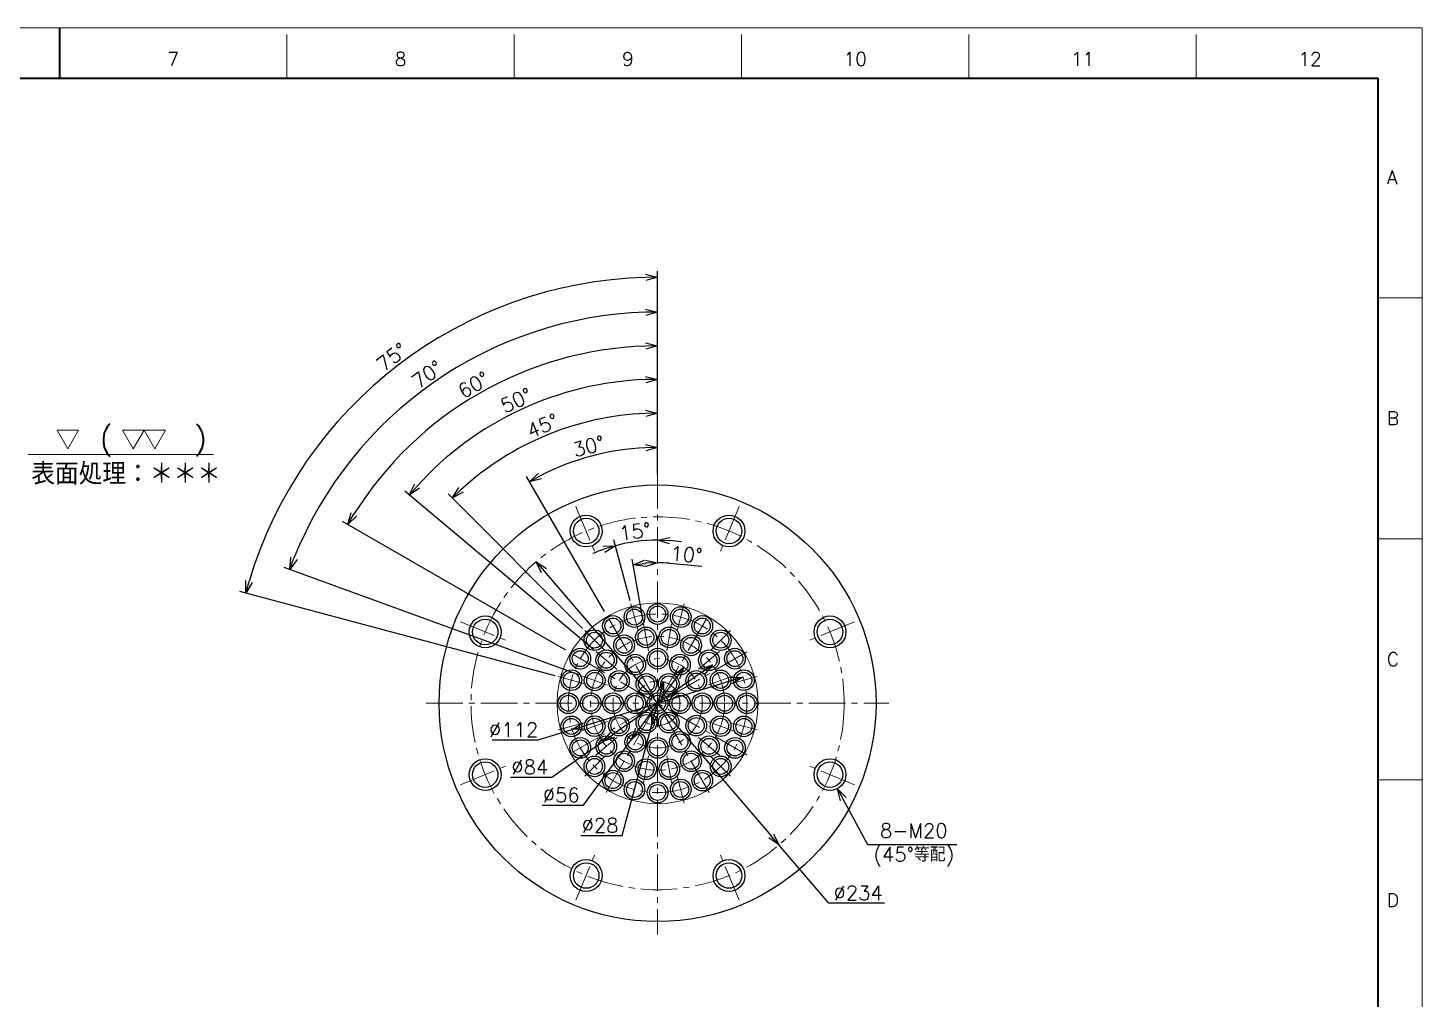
# Model space of a CAD drawing. Header units: millimetres. Extents: x 0 to 1764, y -26 to 1242.
# Drawn here: x 890 to 1764, y 632 to 1242 of the extents above; entities that cross this region are included whole.
import ezdxf
from ezdxf.enums import TextEntityAlignment as Align

# ---------------------------------------------------------------- set-up
doc = ezdxf.new("R2010")
doc.units = ezdxf.units.MM
doc.header["$LTSCALE"] = 1.2
doc.header["$PDMODE"] = 99
doc.header["$PDSIZE"] = 1
doc.linetypes.add('CENTER2', pattern=[28.575, 19.05, -3.175, 3.175, -3.175])
for name, color, linetype, lineweight in [('05_CENTER', 4, 'CENTER2', 13), ('07_TEXT', 3, 'Continuous', 13), ('08_DIM', 3, 'Continuous', 13), ('90_FRAME', 5, 'Continuous', 35)]:
    doc.layers.add(name, color=color, linetype=linetype, lineweight=lineweight)
doc.layers.add('10_DRAFT', color=8, linetype='Continuous', lineweight=0, plot=False)
doc.layers.add('91_BLANK', color=5, linetype='Continuous', lineweight=0, plot=False)
doc.styles.add('KSS_TXT', font='txt.shx', dxfattribs={"bigfont": 'extfont2.shx'})
doc.dimstyles.new('KSS_DIM', dxfattribs={"dimscale": 3, "dimtxt": 3, "dimasz": 2.5, "dimexe": 1.25, "dimexo": 0.625, "dimtad": 1, "dimdsep": 46, "dimtxsty": 'KSS_TXT', "dimblk": 'OPEN30', "dimcen": 0, "dimazin": 2, "dimtfac": 0.75, "dimtmove": 0, "dimatfit": 3, "dimldrblk": 'OPEN30', "dimfxl": 1.25, "dimtolj": 1, "dimarcsym": 0})
doc.dimstyles.new('KSS_DIM$3', dxfattribs={"dimscale": 3, "dimtxt": 3, "dimasz": 2.5, "dimexe": 1.25, "dimexo": 0.625, "dimtad": 1, "dimtih": 1, "dimtoh": 1, "dimdsep": 46, "dimtxsty": 'KSS_TXT', "dimblk": 'OPEN30', "dimcen": 0, "dimazin": 2, "dimtfac": 0.75, "dimtofl": 0, "dimtmove": 0, "dimatfit": 3, "dimldrblk": 'OPEN30', "dimfxl": 1.25, "dimtolj": 1, "dimarcsym": 0})

# ---------------------------------------------------------------- blocks, each defined once
blk = doc.blocks.new('p1ba01')
for p, q in [((0, 0), (-1.5, 2.6)), ((-1.5, 2.6), (1.5, 2.6)), ((1.5, 2.6), (0, 0))]:
    blk.add_line(p, q)
blk = doc.blocks.new('p1ba02')
for p, q in [((-1.5, 2.6), (1.5, 2.6)), ((0, 0), (-1.5, 2.6)), ((1.5, 2.6), (0, 0)), ((3, 0), (1.5, 2.6)), ((1.5, 2.6), (4.5, 2.6)), ((4.5, 2.6), (3, 0))]:
    blk.add_line(p, q)
blk = doc.blocks.new('_Open30')
at = {"color": 0, "linetype": 'ByBlock', "lineweight": -2}
for p, q in [((-1, 0.27), (0, 0)), ((0, 0), (-1, -0.27)), ((0, 0), (-1, 0))]:
    blk.add_line(p, q, dxfattribs=at)
blk = doc.blocks.new('*D151')
at = {"layer": '08_DIM', "color": 0, "lineweight": -2, "transparency": 16777216}
for p, q in [((1416.46, 728.93), (1401.04, 757.6)), ((1472.24, 728.93), (1416.46, 728.93))]:
    blk.add_line(p, q, dxfattribs=at)
at = {"layer": 'Defpoints', "color": 0, "transparency": 16777216}
for p in [(1388.02, 781.82), (1397.49, 764.21)]:
    blk.add_point(p, dxfattribs=at)
at = {"layer": '08_DIM', "color": 0, "lineweight": -2, "transparency": 16777216, "xscale": 7.5, "yscale": 7.5, "zscale": 7.5, "rotation": 118.2654772922308}
blk.add_blockref('_Open30', (1397.49, 764.21), dxfattribs=at)
at = {"layer": '08_DIM', "color": 0, "transparency": 16777216, "insert": (1445.29, 728.93), "char_height": 9, "attachment_point": 5, "style": 'KSS_TXT'}
blk.add_mtext('\\A1;8-M20\\P(45°等配)', dxfattribs=at)
blk = doc.blocks.new('*D187')
at = {"layer": '08_DIM', "color": 0, "lineweight": -2, "transparency": 16777216}
for p, q in [((1208.55, 906.65), (1355.89, 734.62)), ((1392.04, 692.43), (1360.77, 728.93)), ((1426.91, 692.43), (1392.04, 692.43))]:
    blk.add_line(p, q, dxfattribs=at)
at = {"layer": 'Defpoints', "color": 0, "transparency": 16777216}
for p in [(1208.55, 906.65), (1360.77, 728.93)]:
    blk.add_point(p, dxfattribs=at)
at = {"layer": '08_DIM', "color": 0, "lineweight": -2, "transparency": 16777216, "xscale": 7.5, "yscale": 7.5, "zscale": 7.5}
for p, rotation in [((1208.55, 906.65), 130.5806815480229), ((1360.77, 728.93), 310.5806815480228)]:
    blk.add_blockref('_Open30', p, dxfattribs=dict(at, rotation=rotation))
at = {"layer": '08_DIM', "color": 0, "transparency": 16777216, "insert": (1410.41, 698.8), "char_height": 9, "attachment_point": 5, "style": 'KSS_TXT'}
blk.add_mtext('\\A1;%%C234', dxfattribs=at)
blk = doc.blocks.new('*D188')
at = {"layer": '08_DIM', "color": 0, "lineweight": -2, "transparency": 16777216}
for p, q in [((1301.13, 840.43), (1272.6, 801.21)), ((1238.17, 753.87), (1268.19, 795.14)), ((1212.23, 753.87), (1238.17, 753.87))]:
    blk.add_line(p, q, dxfattribs=at)
at = {"layer": 'Defpoints', "color": 0, "transparency": 16777216}
for p in [(1301.13, 840.43), (1268.19, 795.14)]:
    blk.add_point(p, dxfattribs=at)
at = {"layer": '08_DIM', "color": 0, "lineweight": -2, "transparency": 16777216, "xscale": 7.5, "yscale": 7.5, "zscale": 7.5}
for p, rotation in [((1301.13, 840.43), 53.97123742113651), ((1268.19, 795.14), 233.9712374211365)]:
    blk.add_blockref('_Open30', p, dxfattribs=dict(at, rotation=rotation))
at = {"layer": '08_DIM', "color": 0, "transparency": 16777216, "insert": (1224.26, 760.25), "char_height": 9, "attachment_point": 5, "style": 'KSS_TXT'}
blk.add_mtext('\\A1;%%C56', dxfattribs=at)
blk = doc.blocks.new('*D189')
at = {"layer": '08_DIM', "color": 0, "lineweight": -2, "transparency": 16777216}
for p, q in [((1275.54, 869.48), (1268.7, 908.31)), ((1292.15, 905.64), (1312.34, 903.92))]:
    blk.add_line(p, q, dxfattribs=at)
for start, end in [(94.87509, 95.12491), (85.12491, 90)]:
    blk.add_arc((1284.66, 817.79), 88.17, start, end, dxfattribs=at)
at = {"layer": 'Defpoints', "color": 0, "transparency": 16777216}
for p in [(1284.66, 959.5), (1274.42, 905.37), (1275.87, 867.63), (1278.86, 850.67), (1284.66, 676.08)]:
    blk.add_point(p, dxfattribs=at)
at = {"layer": '08_DIM', "color": 0, "lineweight": -2, "transparency": 16777216, "xscale": 7.5, "yscale": 7.5, "zscale": 7.5}
for p, rotation in [((1269.35, 904.62), 187.5624546705395), ((1284.66, 905.96), 2.437545329442668)]:
    blk.add_blockref('_Open30', p, dxfattribs=dict(at, rotation=rotation))
at = {"layer": '08_DIM', "color": 0, "transparency": 16777216, "insert": (1302.79, 911.13), "char_height": 9, "attachment_point": 5, "rotation": 355.12491, "style": 'KSS_TXT'}
blk.add_mtext('\\A1;10%%d', dxfattribs=at)
blk = doc.blocks.new('*D190')
at = {"layer": '08_DIM', "color": 0, "lineweight": -2, "transparency": 16777216}
blk.add_line((1267.45, 882.01), (1257.2, 920.27), dxfattribs=at)
for start, end in [(90, 105), (81.60062, 85.80031), (109.19969, 113.39938)]:
    blk.add_arc((1284.66, 817.79), 102.34, start, end, dxfattribs=at)
at = {"layer": 'Defpoints', "color": 0, "transparency": 16777216}
for p in [(1284.66, 959.5), (1275.74, 919.74), (1267.94, 880.2), (1272.39, 863.56), (1284.66, 676.08)]:
    blk.add_point(p, dxfattribs=at)
at = {"layer": '08_DIM', "color": 0, "lineweight": -2, "transparency": 16777216, "xscale": 7.5, "yscale": 7.5, "zscale": 7.5}
for p, rotation in [((1258.17, 916.65), 17.09984501065921), ((1284.66, 920.13), 177.9001549893197)]:
    blk.add_blockref('_Open30', p, dxfattribs=dict(at, rotation=rotation))
at = {"layer": '08_DIM', "color": 0, "transparency": 16777216, "insert": (1270.47, 925.58), "char_height": 9, "attachment_point": 5, "rotation": 7.5, "style": 'KSS_TXT'}
blk.add_mtext('\\A1;15%%d', dxfattribs=at)
blk = doc.blocks.new('*D191')
at = {"layer": '08_DIM', "color": 0, "lineweight": -2, "transparency": 16777216}
for p, q in [((1284.66, 961.37), (1284.66, 982.11)), ((1251.41, 875.37), (1202.5, 960.1))]:
    blk.add_line(p, q, dxfattribs=at)
blk.add_arc((1284.66, 817.79), 160.57, 92.67637, 117.32363, dxfattribs=at)
at = {"layer": 'Defpoints', "color": 0, "transparency": 16777216}
for p in [(1256.78, 975.92), (1284.66, 959.5), (1252.35, 873.75), (1316.97, 761.83), (1284.66, 676.08)]:
    blk.add_point(p, dxfattribs=at)
at = {"layer": '08_DIM', "color": 0, "lineweight": -2, "transparency": 16777216, "xscale": 7.5, "yscale": 7.5, "zscale": 7.5}
for p, rotation in [((1284.66, 978.36), 1.338183393460185), ((1204.37, 956.85), 208.6618166065428)]:
    blk.add_blockref('_Open30', p, dxfattribs=dict(at, rotation=rotation))
at = {"layer": '08_DIM', "color": 0, "transparency": 16777216, "insert": (1241.45, 979.05), "char_height": 9, "attachment_point": 5, "rotation": 15, "style": 'KSS_TXT'}
blk.add_mtext('\\A1;30%%d', dxfattribs=at)
blk = doc.blocks.new('*D192')
at = {"layer": '08_DIM', "color": 0, "lineweight": -2, "transparency": 16777216}
for p, q in [((1284.66, 961.37), (1284.66, 1003.6)), ((1237.64, 864.8), (1153.27, 949.18))]:
    blk.add_line(p, q, dxfattribs=at)
blk.add_arc((1284.66, 817.79), 182.06, 92.36042, 132.63958, dxfattribs=at)
at = {"layer": 'Defpoints', "color": 0, "transparency": 16777216}
for p in [(1237.54, 993.65), (1284.66, 959.5), (1238.97, 863.48), (1251.15, 851.3), (1284.66, 676.08)]:
    blk.add_point(p, dxfattribs=at)
at = {"layer": '08_DIM', "color": 0, "lineweight": -2, "transparency": 16777216, "xscale": 7.5, "yscale": 7.5, "zscale": 7.5}
for p, rotation in [((1284.66, 999.85), 1.180210439517076), ((1155.92, 946.53), 223.8197895604764)]:
    blk.add_blockref('_Open30', p, dxfattribs=dict(at, rotation=rotation))
at = {"layer": '08_DIM', "color": 0, "transparency": 16777216, "insert": (1212.54, 991.89), "char_height": 9, "attachment_point": 5, "rotation": 22.5, "style": 'KSS_TXT'}
blk.add_mtext('\\A1;45%%d', dxfattribs=at)
blk = doc.blocks.new('*D193')
at = {"layer": '08_DIM', "color": 0, "lineweight": -2, "transparency": 16777216}
for p, q in [((1284.66, 961.37), (1284.66, 1024.81)), ((1244.45, 851.53), (1126.07, 950.86))]:
    blk.add_line(p, q, dxfattribs=at)
blk.add_arc((1284.66, 817.79), 203.27, 92.11412, 137.88588, dxfattribs=at)
at = {"layer": 'Defpoints', "color": 0, "transparency": 16777216}
for p in [(1226.36, 1012.52), (1284.66, 959.5), (1245.89, 850.32), (1259.08, 839.25), (1284.66, 676.08)]:
    blk.add_point(p, dxfattribs=at)
at = {"layer": '08_DIM', "color": 0, "lineweight": -2, "transparency": 16777216, "xscale": 7.5, "yscale": 7.5, "zscale": 7.5}
for p, rotation in [((1284.66, 1021.06), 1.057059994352274), ((1128.94, 948.45), 228.9429400056457)]:
    blk.add_blockref('_Open30', p, dxfattribs=dict(at, rotation=rotation))
at = {"layer": '08_DIM', "color": 0, "transparency": 16777216, "insert": (1196.06, 1007.8), "char_height": 9, "attachment_point": 5, "rotation": 25, "style": 'KSS_TXT'}
blk.add_mtext('\\A1;50%%d', dxfattribs=at)
blk = doc.blocks.new('*D194')
at = {"layer": '08_DIM', "color": 0, "lineweight": -2, "transparency": 16777216}
for p, q in [((1284.66, 961.37), (1284.66, 1045.85)), ((1227.08, 851.03), (1087.15, 931.82))]:
    blk.add_line(p, q, dxfattribs=at)
blk.add_arc((1284.66, 817.79), 224.31, 91.91582, 148.08418, dxfattribs=at)
at = {"layer": 'Defpoints', "color": 0, "transparency": 16777216}
for p in [(1207.94, 1028.57), (1284.66, 959.5), (1228.7, 850.1), (1340.62, 785.48), (1284.66, 676.08)]:
    blk.add_point(p, dxfattribs=at)
at = {"layer": '08_DIM', "color": 0, "lineweight": -2, "transparency": 16777216, "xscale": 7.5, "yscale": 7.5, "zscale": 7.5}
for p, rotation in [((1284.66, 1042.1), 0.9579081540693356), ((1090.4, 929.94), 239.0420918459328)]:
    blk.add_blockref('_Open30', p, dxfattribs=dict(at, rotation=rotation))
at = {"layer": '08_DIM', "color": 0, "transparency": 16777216, "insert": (1169.32, 1017.57), "char_height": 9, "attachment_point": 5, "rotation": 30, "style": 'KSS_TXT'}
blk.add_mtext('\\A1;60%%d', dxfattribs=at)
blk = doc.blocks.new('*D195')
at = {"layer": '08_DIM', "color": 0, "lineweight": -2, "transparency": 16777216}
for p, q in [((1284.66, 961.37), (1284.66, 1067.04)), ((1235.33, 835.74), (1050.44, 903.04))]:
    blk.add_line(p, q, dxfattribs=at)
blk.add_arc((1284.66, 817.79), 245.5, 91.75047, 158.24953, dxfattribs=at)
at = {"layer": 'Defpoints', "color": 0, "transparency": 16777216}
for p in [(1187.42, 1043.21), (1284.66, 959.5), (1237.1, 835.1), (1253.29, 829.21), (1284.66, 676.08)]:
    blk.add_point(p, dxfattribs=at)
at = {"layer": '08_DIM', "color": 0, "lineweight": -2, "transparency": 16777216, "xscale": 7.5, "yscale": 7.5, "zscale": 7.5}
for p, rotation in [((1284.66, 1063.29), 0.875232726031226), ((1053.97, 901.75), 249.1247672739618)]:
    blk.add_blockref('_Open30', p, dxfattribs=dict(at, rotation=rotation))
at = {"layer": '08_DIM', "color": 0, "transparency": 16777216, "insert": (1140.19, 1024.11), "char_height": 9, "attachment_point": 5, "rotation": 35, "style": 'KSS_TXT'}
blk.add_mtext('\\A1;70%%d', dxfattribs=at)
blk = doc.blocks.new('*D196')
at = {"layer": '08_DIM', "color": 0, "lineweight": -2, "transparency": 16777216}
for p, q in [((1284.66, 961.37), (1284.66, 1088.92)), ((1220.44, 835), (1022.77, 887.96))]:
    blk.add_line(p, q, dxfattribs=at)
blk.add_arc((1284.66, 817.79), 267.38, 91.60719, 163.39281, dxfattribs=at)
at = {"layer": 'Defpoints', "color": 0, "transparency": 16777216}
for p in [(1171.66, 1060.12), (1284.66, 959.5), (1222.25, 834.51), (1238.89, 830.05), (1284.66, 676.08)]:
    blk.add_point(p, dxfattribs=at)
at = {"layer": '08_DIM', "color": 0, "lineweight": -2, "transparency": 16777216, "xscale": 7.5, "yscale": 7.5, "zscale": 7.5}
for p, rotation in [((1284.66, 1085.17), 0.8035955279930754), ((1026.39, 886.99), 254.1964044429487)]:
    blk.add_blockref('_Open30', p, dxfattribs=dict(at, rotation=rotation))
at = {"layer": '08_DIM', "color": 0, "transparency": 16777216, "insert": (1118, 1034.98), "char_height": 9, "attachment_point": 5, "rotation": 37.5, "style": 'KSS_TXT'}
blk.add_mtext('\\A1;75%%d', dxfattribs=at)
blk = doc.blocks.new('*D197')
at = {"layer": '08_DIM', "color": 0, "lineweight": -2, "transparency": 16777216}
for p, q in [((1338.18, 834.26), (1238.3, 803.53)), ((1209.81, 794.76), (1231.14, 801.32)), ((1180.94, 794.76), (1209.81, 794.76))]:
    blk.add_line(p, q, dxfattribs=at)
at = {"layer": 'Defpoints', "color": 0, "transparency": 16777216}
for p in [(1338.18, 834.26), (1231.14, 801.32)]:
    blk.add_point(p, dxfattribs=at)
at = {"layer": '08_DIM', "color": 0, "lineweight": -2, "transparency": 16777216, "xscale": 7.5, "yscale": 7.5, "zscale": 7.5}
for p, rotation in [((1338.18, 834.26), 17.1010596782752), ((1231.14, 801.32), 197.1010596782752)]:
    blk.add_blockref('_Open30', p, dxfattribs=dict(at, rotation=rotation))
at = {"layer": '08_DIM', "color": 0, "transparency": 16777216, "insert": (1194.44, 801.14), "char_height": 9, "attachment_point": 5, "style": 'KSS_TXT'}
blk.add_mtext('\\A1;%%C112', dxfattribs=at)
blk = doc.blocks.new('*D198')
at = {"layer": '08_DIM', "color": 0, "lineweight": -2, "transparency": 16777216}
for p, q in [((1319.08, 841.86), (1256.39, 798.02)), ((1218.35, 771.42), (1250.24, 793.72)), ((1192.47, 771.42), (1218.35, 771.42))]:
    blk.add_line(p, q, dxfattribs=at)
at = {"layer": 'Defpoints', "color": 0, "transparency": 16777216}
for p in [(1319.08, 841.86), (1250.24, 793.72)]:
    blk.add_point(p, dxfattribs=at)
at = {"layer": '08_DIM', "color": 0, "lineweight": -2, "transparency": 16777216, "xscale": 7.5, "yscale": 7.5, "zscale": 7.5}
for p, rotation in [((1319.08, 841.86), 34.96143218532303), ((1250.24, 793.72), 214.961432185323)]:
    blk.add_blockref('_Open30', p, dxfattribs=dict(at, rotation=rotation))
at = {"layer": '08_DIM', "color": 0, "transparency": 16777216, "insert": (1204.47, 777.8), "char_height": 9, "attachment_point": 5, "style": 'KSS_TXT'}
blk.add_mtext('\\A1;%%C84', dxfattribs=at)
blk = doc.blocks.new('*D199')
at = {"layer": '08_DIM', "color": 0, "lineweight": -2, "transparency": 16777216}
for p, q in [((1288.29, 831.31), (1282.98, 811.51)), ((1262.43, 734.92), (1281.03, 804.27)), ((1236.56, 734.92), (1262.43, 734.92))]:
    blk.add_line(p, q, dxfattribs=at)
at = {"layer": 'Defpoints', "color": 0, "transparency": 16777216}
for p in [(1288.29, 831.31), (1281.03, 804.27)]:
    blk.add_point(p, dxfattribs=at)
at = {"layer": '08_DIM', "color": 0, "lineweight": -2, "transparency": 16777216, "xscale": 7.5, "yscale": 7.5, "zscale": 7.5}
for p, rotation in [((1288.29, 831.31), 74.98627152922815), ((1281.03, 804.27), 254.9862715292281)]:
    blk.add_blockref('_Open30', p, dxfattribs=dict(at, rotation=rotation))
at = {"layer": '08_DIM', "color": 0, "transparency": 16777216, "insert": (1248.56, 741.29), "char_height": 9, "attachment_point": 5, "style": 'KSS_TXT'}
blk.add_mtext('\\A1;%%C28', dxfattribs=at)

msp = doc.modelspace()

# ---------------------------------------------------------------- linework, layer by layer
at = {"color": 0}
for centre, radius in [((1284.659, 817.789), 137), ((1239.885, 925.883), 10), ((1329.433, 925.883), 10), ((1239.885, 925.883), 8), ((1329.433, 925.883), 8), ((1270.165, 871.881), 6.5), ((1270.165, 871.881), 5), ((1284.659, 873.789), 6.5), ((1284.659, 873.789), 5), ((1299.153, 871.881), 6.5), ((1299.153, 871.881), 5), ((1176.565, 862.563), 10), ((1176.565, 862.563), 8), ((1256.659, 866.286), 6.5), ((1256.659, 866.286), 5), ((1277.366, 859.151), 6.5), ((1291.952, 859.151), 6.5), ((1312.659, 866.286), 6.5), ((1312.659, 866.286), 5), ((1392.753, 862.563), 10), ((1392.753, 862.563), 8), ((1245.061, 857.387), 6.5), ((1245.061, 857.387), 5), ((1263.659, 854.162), 6.5), ((1263.659, 854.162), 5), ((1277.366, 859.151), 5), ((1291.952, 859.151), 5), ((1305.659, 854.162), 6.5), ((1305.659, 854.162), 5), ((1324.257, 857.387), 6.5), ((1324.257, 857.387), 5), ((1236.162, 845.789), 6.5), ((1236.162, 845.789), 5), ((1252.485, 844.786), 6.5), ((1252.485, 844.786), 5), ((1270.659, 842.038), 6.5), ((1284.659, 845.789), 6.5), ((1284.659, 845.789), 5), ((1298.659, 842.038), 6.5), ((1316.833, 844.786), 6.5), ((1316.833, 844.786), 5), ((1333.157, 845.789), 6.5), ((1333.157, 845.789), 5), ((1270.659, 842.038), 5), ((1298.659, 842.038), 5), ((1230.567, 832.283), 6.5), ((1230.567, 832.283), 5), ((1245.192, 832.154), 6.5), ((1245.192, 832.154), 5), ((1260.41, 831.789), 6.5), ((1260.41, 831.789), 5), ((1277.659, 829.913), 6.5), ((1277.659, 829.913), 5), ((1291.659, 829.913), 6.5), ((1291.659, 829.913), 5), ((1308.908, 831.789), 6.5), ((1308.908, 831.789), 5), ((1324.126, 832.154), 6.5), ((1324.126, 832.154), 5), ((1338.751, 832.283), 6.5), ((1338.751, 832.283), 5), ((1228.659, 817.789), 6.5), ((1228.659, 817.789), 5), ((1242.659, 817.789), 6.5), ((1242.659, 817.789), 5), ((1256.659, 817.789), 6.5), ((1256.659, 817.789), 5), ((1270.659, 817.789), 6.5), ((1270.659, 817.789), 5), ((1284.659, 817.789), 6.5), ((1284.659, 817.789), 5), ((1298.659, 817.789), 6.5), ((1298.659, 817.789), 5), ((1312.659, 817.789), 6.5), ((1312.659, 817.789), 5), ((1326.659, 817.789), 6.5), ((1326.659, 817.789), 5), ((1340.659, 817.789), 6.5), ((1340.659, 817.789), 5), ((1230.567, 803.295), 6.5), ((1230.567, 803.295), 5), ((1245.192, 803.424), 6.5), ((1245.192, 803.424), 5), ((1260.41, 803.789), 6.5), ((1260.41, 803.789), 5), ((1277.659, 805.665), 6.5), ((1277.659, 805.665), 5), ((1291.659, 805.665), 6.5), ((1291.659, 805.665), 5), ((1308.908, 803.789), 6.5), ((1308.908, 803.789), 5), ((1324.126, 803.424), 6.5), ((1324.126, 803.424), 5), ((1338.751, 803.295), 6.5), ((1338.751, 803.295), 5), ((1236.162, 789.789), 6.5), ((1252.485, 790.792), 6.5), ((1252.485, 790.792), 5), ((1270.659, 793.54), 6.5), ((1270.659, 793.54), 5), ((1284.659, 789.789), 6.5), ((1298.659, 793.54), 6.5), ((1298.659, 793.54), 5), ((1316.833, 790.792), 6.5), ((1316.833, 790.792), 5), ((1333.157, 789.789), 6.5), ((1236.162, 789.789), 5), ((1263.659, 781.416), 6.5), ((1284.659, 789.789), 5), ((1305.659, 781.416), 6.5), ((1333.157, 789.789), 5), ((1176.565, 773.015), 10), ((1176.565, 773.015), 8), ((1245.061, 778.191), 6.5), ((1245.061, 778.191), 5), ((1263.659, 781.416), 5), ((1277.366, 776.427), 6.5), ((1277.366, 776.427), 5), ((1291.952, 776.427), 6.5), ((1291.952, 776.427), 5), ((1305.659, 781.416), 5), ((1324.257, 778.191), 6.5), ((1324.257, 778.191), 5), ((1392.753, 773.015), 10), ((1392.753, 773.015), 8), ((1256.659, 769.292), 6.5), ((1256.659, 769.292), 5), ((1270.165, 763.697), 6.5), ((1299.153, 763.697), 6.5), ((1312.659, 769.292), 6.5), ((1312.659, 769.292), 5), ((1270.165, 763.697), 5), ((1284.659, 761.789), 6.5), ((1284.659, 761.789), 5), ((1299.153, 763.697), 5), ((1239.885, 709.695), 10), ((1239.885, 709.695), 8), ((1329.433, 709.695), 10), ((1329.433, 709.695), 8)]:
    msp.add_circle(centre, radius, dxfattribs=at)
at = {"layer": '05_CENTER'}
for p, q in [((1284.659, 962.89), (1284.659, 672.688)), ((1233.478, 941.35), (1246.292, 910.416)), ((1335.84, 941.35), (1323.026, 910.416)), ((1272.395, 863.56), (1267.936, 880.202)), ((1296.923, 863.56), (1301.383, 880.202)), ((1161.098, 868.97), (1192.033, 856.156)), ((1316.966, 761.831), (1252.352, 873.747)), ((1252.352, 761.831), (1316.966, 873.747)), ((1278.862, 850.667), (1275.87, 867.635)), ((1290.456, 850.667), (1293.448, 867.635)), ((1408.22, 868.97), (1377.286, 856.156)), ((1251.153, 851.295), (1238.97, 863.478)), ((1318.166, 851.295), (1330.349, 863.478)), ((1340.617, 785.482), (1228.701, 850.096)), ((1340.617, 850.096), (1228.701, 785.482)), ((1259.084, 839.249), (1245.886, 850.323)), ((1310.234, 839.249), (1323.432, 850.323)), ((1238.888, 830.053), (1222.246, 834.512)), ((1253.287, 829.207), (1237.097, 835.1)), ((1316.031, 829.207), (1332.221, 835.1)), ((1330.43, 830.053), (1347.072, 834.512)), ((1139.558, 817.789), (1429.761, 817.789)), ((1238.888, 805.525), (1222.246, 801.065)), ((1253.287, 806.371), (1237.097, 800.478)), ((1316.031, 806.371), (1332.221, 800.478)), ((1330.43, 805.525), (1347.072, 801.065)), ((1259.084, 796.329), (1245.886, 785.254)), ((1310.234, 796.329), (1323.432, 785.254)), ((1161.098, 766.608), (1192.033, 779.422)), ((1251.153, 784.282), (1238.97, 772.1)), ((1278.862, 784.911), (1275.87, 767.943)), ((1290.456, 784.911), (1293.448, 767.943)), ((1318.166, 784.282), (1330.349, 772.1)), ((1408.22, 766.608), (1377.286, 779.422)), ((1272.395, 772.018), (1267.936, 755.376)), ((1296.923, 772.018), (1301.383, 755.376)), ((1233.478, 694.228), (1246.292, 725.162)), ((1335.84, 694.228), (1323.026, 725.162))]:
    msp.add_line(p, q, dxfattribs=at)
for radius in [117, 56, 42, 28, 14]:
    msp.add_circle((1284.659, 817.789), radius, dxfattribs=at)
at = {"layer": '08_DIM'}
msp.add_line((889.783, 973.884), (1006.102, 973.884), dxfattribs=at)
at = {"layer": '10_DRAFT'}
msp.add_circle((1284.659, 817.789), 63, dxfattribs=at)
at = {"layer": '90_FRAME'}
msp.add_line((909.6, 1241.619), (909.6, 1209.75), dxfattribs=at)
at = {"layer": '90_FRAME', "color": 4, "lineweight": 13}
for p, q in [((1052.169, 1209.75), (1052.169, 1237.359)), ((1194.737, 1209.75), (1194.737, 1237.359)), ((1337.305, 1209.75), (1337.305, 1237.359)), ((1479.873, 1209.75), (1479.873, 1237.359)), ((1622.441, 1209.75), (1622.441, 1237.359)), ((1764.068, 1072.29), (1736.459, 1072.29)), ((1764.068, 921.066), (1736.459, 921.066)), ((1764.068, 769.842), (1736.459, 769.842))]:
    msp.add_line(p, q, dxfattribs=at)
at = {"layer": '90_FRAME'}
msp.add_lwpolyline([(82.742, 27.485), (1736.459, 27.485), (1736.459, 1209.75), (82.742, 1209.75)], close=True, dxfattribs=at)
at = {"layer": '91_BLANK'}
msp.add_lwpolyline([(0, 0), (1764.068, 0), (1764.068, 1241.619), (0, 1241.619)], close=True, dxfattribs=at)

# ---------------------------------------------------------------- block references
at = {"layer": '08_DIM', "xscale": 4.5, "yscale": 4.5, "zscale": 4.5}
for name, p in [('p1ba01', (914.843, 977.46)), ('p1ba02', (955.866, 977.46))]:
    msp.add_blockref(name, p, dxfattribs=at)

# ---------------------------------------------------------------- texts
at = {"layer": '07_TEXT', "style": 'KSS_TXT'}
msp.add_text('( \u3000  )', height=13.5, dxfattribs=at).set_placement((934.802, 977.122))
at = {"layer": '07_TEXT', "insert": (891.907, 968.538), "char_height": 13.5, "attachment_point": 1, "style": 'KSS_TXT'}
msp.add_mtext('表面処理：＊＊＊', dxfattribs=at)
at = {"layer": '90_FRAME', "color": 0, "lineweight": 13, "style": 'KSS_TXT'}
for s, p in [('7', (980.884, 1215.249)), ('8', (1123.453, 1215.249)), ('9', (1266.021, 1215.249)), ('10', (1408.589, 1215.249)), ('11', (1551.157, 1215.249)), ('12', (1693.725, 1215.249))]:
    msp.add_text(s, height=8.52, dxfattribs=at).set_placement(p, align=Align.BOTTOM_CENTER)
for s, p in [('A', (1741.947, 1147.902)), ('B', (1741.947, 996.678)), ('C', (1741.947, 845.454)), ('D', (1741.947, 694.23))]:
    msp.add_text(s, height=8.52, dxfattribs=at).set_placement(p, align=Align.MIDDLE_LEFT)

# ---------------------------------------------------------------- dimensions: what is measured, and where the dimension line sits
at = {"layer": '08_DIM'}
for base, line1, picture, middle in [((1171.659, 1060.119), ((1238.888, 830.053), (1222.246, 834.512)), '*D196', (1118.003, 1034.979)), ((1187.422, 1043.209), ((1253.287, 829.207), (1237.097, 835.1)), '*D195', (1140.191, 1024.111)), ((1207.94, 1028.572), ((1340.617, 785.482), (1228.701, 850.096)), '*D194', (1169.316, 1017.569)), ((1226.36, 1012.522), ((1259.084, 839.249), (1245.886, 850.323)), '*D193', (1196.056, 1007.8)), ((1237.537, 993.65), ((1251.153, 851.295), (1238.97, 863.478)), '*D192', (1212.544, 991.89)), ((1256.776, 975.924), ((1316.966, 761.831), (1252.352, 873.747)), '*D191', (1241.449, 979.05)), ((1275.739, 919.744), ((1272.395, 863.56), (1267.936, 880.202)), '*D190', (1270.468, 925.584)), ((1274.423, 905.365), ((1278.862, 850.667), (1275.87, 867.635)), '*D189', (1302.787, 911.133))]:
    dim = msp.add_angular_dim_2l(base=base, line1=line1, line2=((1284.659, 959.498), (1284.659, 676.08)), dimstyle='KSS_DIM', override={"dimscale": 3}, dxfattribs=at)
    dim.commit()
    dim.dimension.update_dxf_attribs({"geometry": picture, "text_midpoint": middle})
for p1, p2, picture, middle in [((1208.548, 906.649), (1360.77, 728.929), '*D187', (1410.411, 692.425)), ((1319.08, 841.856), (1250.239, 793.722), '*D198', (1204.471, 771.423)), ((1301.128, 840.433), (1268.19, 795.145), '*D188', (1224.262, 753.868)), ((1338.183, 834.256), (1231.135, 801.322), '*D197', (1194.44, 794.762)), ((1288.286, 831.311), (1281.032, 804.267), '*D199', (1248.557, 734.917))]:
    dim = msp.add_diameter_dim_2p(p1=p1, p2=p2, dimstyle='KSS_DIM$3', override={"dimscale": 3, "dimpost": '%%C<>', "dimtix": 1, "dimatfit": 2, "dimarcsym": 1}, dxfattribs=at)
    dim.commit()
    dim.dimension.update_dxf_attribs({"geometry": picture, "text_midpoint": middle, "dimtype": 163})
dim = msp.add_diameter_dim_2p(p1=(1388.017, 781.823), p2=(1397.489, 764.207), text='8-M<>', dimstyle='KSS_DIM$3', override={"dimpost": '<>\\X(45°等配)', "dimtix": 1}, dxfattribs=at)
dim.commit()
dim.dimension.update_dxf_attribs({"geometry": '*D151', "text_midpoint": (1445.287, 728.931), "dimtype": 163})

doc.saveas('drawing.dxf')
